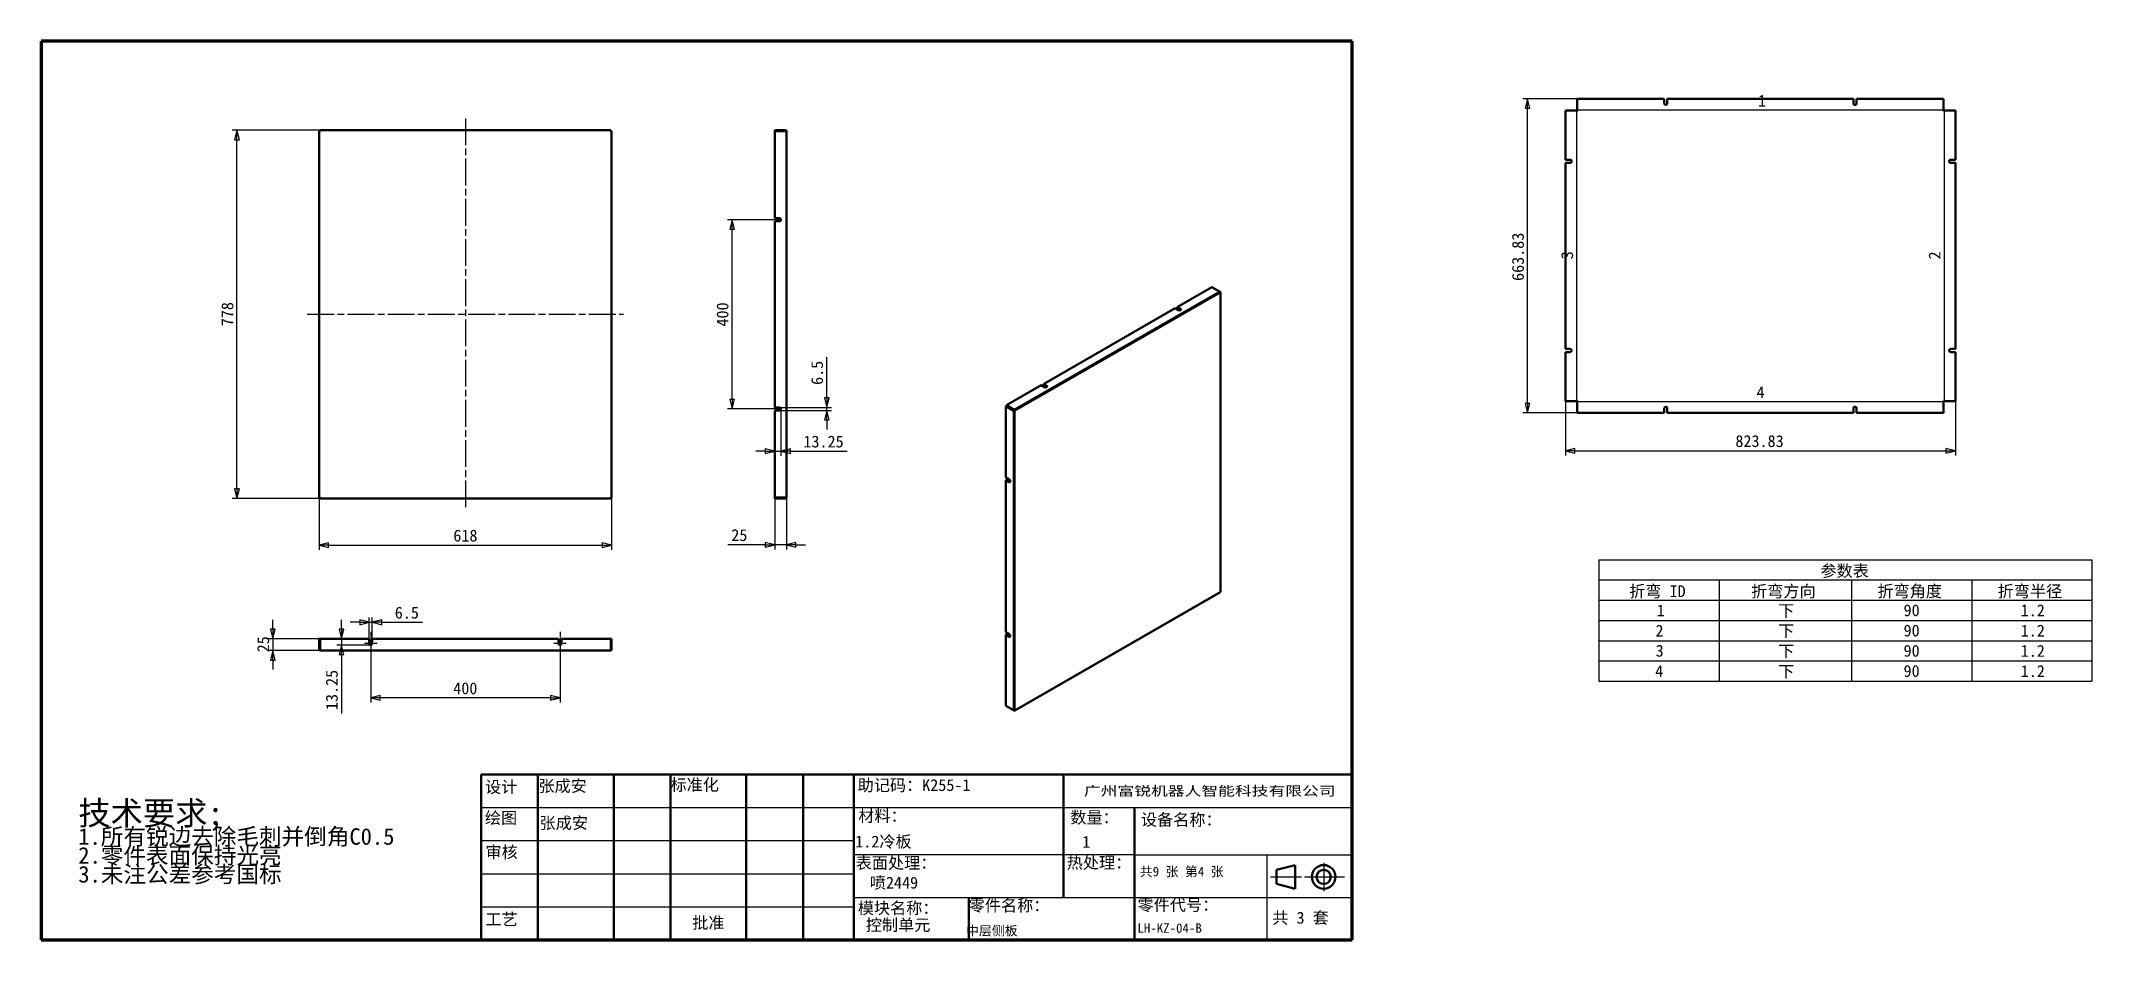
# Model space of a CAD drawing. Header units: millimetres. Extents: x 100 to 4433, y 100 to 2000.
import ezdxf
from ezdxf.enums import TextEntityAlignment as Align

# ---------------------------------------------------------------- set-up
doc = ezdxf.new("R2010")
doc.units = ezdxf.units.MM
doc.header["$LTSCALE"] = 10
doc.linetypes.add('CHAIN', pattern=[0.3543, 0.2362, -0.0295, 0.0591, -0.0295])
for name, color, linetype, lineweight in [('中心标记 (ISO)', 1, 'Continuous', 25), ('中心线 (ISO)', 1, 'Continuous', 25), ('可见 (ISO)', 7, 'Continuous', 50), ('可见窄的 (ISO)', 7, 'Continuous', 35), ('图框 (ISO)', 7, 'Continuous', 70), ('尺寸 (ISO)', 5, 'Continuous', 25), ('标题 (ISO)', 7, 'Continuous', 50), ('符号 (ISO)', 7, 'Continuous', 25)]:
    doc.layers.add(name, color=color, linetype=linetype, lineweight=lineweight)
doc.styles.add('文本样式126', font='', dxfattribs={"width": 1.3})
doc.styles.add('文本样式19', font='tahoma.ttf')
doc.styles.add('文本样式91', font='')
doc.styles.add('注释文本 (ISO)', font='')
doc.styles.get('文本样式126').set_extended_font_data('FangSong')
doc.styles.get('文本样式91').set_extended_font_data('FangSong')
doc.styles.get('注释文本 (ISO)').set_extended_font_data('FangSong')
doc.dimstyles.new('默认 (GB)', dxfattribs={"dimscale": 10, "dimtxt": 2.5, "dimasz": 2, "dimexe": 1, "dimexo": 0, "dimgap": 0.75, "dimtad": 1, "dimtoh": 1, "dimrnd": 1e-08, "dimdsep": 46, "dimtxsty": '注释文本 (ISO)', "dimblk": 'Filled-2', "dimcen": 0.09, "dimdle": 10, "dimclrd": 256, "dimclre": 256, "dimclrt": 256, "dimaunit": 1, "dimadec": 3, "dimazin": 2, "dimtfac": 0.52, "dimtmove": 0, "dimatfit": 3, "dimldrblk": 'Filled-1', "dimfxl": 0, "dimtolj": 1, "dimlwd": -1, "dimlwe": -1, "dimarcsym": 0})

# ---------------------------------------------------------------- blocks, each defined once
blk = doc.blocks.new('图框 A3-A4')
at = {"layer": '图框 (ISO)'}
for p, q in [((287, 200), (10, 200)), ((10, 200), (10, 10)), ((287, 10), (287, 200)), ((10, 10), (287, 10))]:
    blk.add_line(p, q, dxfattribs=at)
blk = doc.blocks.new('标题栏 GB1')
at = {"layer": '标题 (ISO)'}
for p, q in [((194.57, 65.23), (194.57, 72.23)), ((194.57, 72.23), (378.57, 72.23)), ((206.57, 65.23), (206.57, 72.23)), ((222.57, 65.23), (222.57, 72.23)), ((234.57, 65.23), (234.57, 72.23)), ((250.57, 65.23), (250.57, 72.23)), ((262.57, 65.23), (262.57, 72.23)), ((273.31, 65.23), (273.31, 72.23)), ((317.57, 65.23), (317.57, 72.23)), ((378.57, 72.23), (378.57, 65.23)), ((194.57, 37.23), (194.57, 65.23)), ((206.57, 37.23), (206.57, 65.23)), ((222.57, 44.23), (222.57, 65.23)), ((234.57, 37.23), (234.57, 65.23)), ((250.57, 37.23), (250.57, 65.23)), ((262.57, 37.23), (262.57, 65.23)), ((273.31, 65.23), (273.31, 37.23)), ((317.57, 55.23), (317.57, 65.23)), ((378.57, 65.23), (378.57, 37.23)), ((317.57, 55.23), (317.57, 46.23)), ((366.57, 53.06), (362.57, 52.06)), ((362.57, 52.06), (362.57, 49.06)), ((366.57, 48.06), (366.57, 53.06)), ((362.57, 49.06), (366.57, 48.06)), ((222.57, 44.23), (222.57, 37.23)), ((297.57, 46.23), (297.57, 37.23)), ((378.57, 37.23), (194.57, 37.23))]:
    blk.add_line(p, q, dxfattribs=at)
at = {"layer": '标题 (ISO)', "lineweight": 25}
for p, q in [((194.57, 65.23), (273.31, 65.23)), ((273.31, 65.23), (378.57, 65.23)), ((194.57, 58.23), (273.31, 58.23)), ((332.57, 55.23), (273.31, 55.23)), ((332.57, 55.23), (378.57, 55.23)), ((360.57, 55.23), (360.57, 46.23)), ((372.58, 53.56), (372.58, 47.56)), ((194.57, 51.23), (273.31, 51.23)), ((361.32, 50.56), (367.88, 50.56)), ((368.55, 50.56), (370.07, 50.56)), ((370.07, 50.56), (376.97, 50.56)), ((194.57, 44.23), (273.31, 44.23)), ((273.31, 46.23), (378.57, 46.23)), ((360.57, 46.23), (360.57, 37.23))]:
    blk.add_line(p, q, dxfattribs=at)
at = {"layer": '标题 (ISO)', "lineweight": 50}
blk.add_line((332.57, 65.23), (332.57, 37.23), dxfattribs=at)
at = {"layer": '标题 (ISO)'}
for radius in [2.5, 1.5]:
    blk.add_circle((372.57, 50.56), radius, dxfattribs=at)
at = {"layer": '标题 (ISO)', "style": '文本样式126', "width": 1.3}
blk.add_text('广州富锐机器人智能科技有限公司', height=2, dxfattribs=at).set_placement((348.5, 68.73), align=Align.MIDDLE_CENTER)
at = {"layer": '标题 (ISO)', "char_height": 2.5, "style": '注释文本 (ISO)'}
for s, insert, attachment_point in [('\\f仿宋|b0|i0;设计', (195.38, 70.83), 1), ('张成安', (206.66, 71.05), 1), ('\\f仿宋|b0|i0;标准化', (234.57, 71.28), 1), ('助记码：K255-1', (274.11, 71.21), 1), ('\\f仿宋|b0|i0;材料：', (274.24, 64.72), 1), ('\\f仿宋|b0|i0;绘图', (195.35, 64.28), 1), ('张成安', (206.92, 63.22), 1), ('\\f仿宋|b0|i0;数量：', (319.04, 64.37), 1), ('\\f仿宋|b0|i0;审核', (195.48, 57.07), 1), ('\\f仿宋|b0|i0;热处理：', (318.29, 54.82), 1), ('\\f仿宋|b0|i0;零件名称：', (297.57, 45.8), 1), ('\\f仿宋|b0|i0;零件代号：', (333.25, 45.9), 1), ('\\f仿宋|b0|i0;批准', (242.57, 40.73), 5)]:
    blk.add_mtext(s, dxfattribs=dict(at, insert=insert, attachment_point=attachment_point))
at = {"layer": '标题 (ISO)', "char_height": 2.5, "attachment_point": 1, "line_spacing_factor": 0.856364, "style": '注释文本 (ISO)'}
for s, insert in [('设备名称：\\P', (333.96, 63.91)), ('模块名称：\\P 控制单元', (274.14, 45.23))]:
    blk.add_mtext(s, dxfattribs=dict(at, insert=insert))
at = {"layer": '标题 (ISO)', "attachment_point": 1, "style": '注释文本 (ISO)'}
for s, insert, char_height, width in [('\\f仿宋|b0|i0;表面处理：', (273.7, 54.78), 2.5, 18.7135), ('\\f仿宋|b0|i0;\\H2.0000;共9 张 第4 张', (333.72, 52.69), 2, 27.2374), ('  共 3 套', (358.32, 43.18), 2.5, 17.7919), ('\\f仿宋|b0|i0;工艺', (195.45, 42.85), 2.5, 7.4854)]:
    blk.add_mtext(s, dxfattribs=dict(at, insert=insert, char_height=char_height, width=width))
at = {"layer": '标题 (ISO)'}
for tag, p, height, style in [('材料_001', (273.59, 56.78), 2.5, '注释文本 (ISO)'), ('零件代号_001', (297, 38.19), 2, '文本样式91'), ('描述_001', (333.22, 38.74), 2, '文本样式91')]:
    blk.add_attdef(tag, p, '', height=height, dxfattribs=dict(at, style=style))
at = {"layer": '标题 (ISO)', "style": '文本样式91'}
blk.add_attdef('热处理', text='', height=2, dxfattribs=at).set_placement((318.2, 50.63), align=Align.TOP_LEFT)
at = {"layer": '标题 (ISO)', "style": '文本样式19'}
for tag, p in [('工程核准人', (256.57, 40.73)), ('工程批准日期', (267.94, 40.73))]:
    blk.add_attdef(tag, text='', height=1, dxfattribs=at).set_placement(p, align=Align.MIDDLE_CENTER)
blk = doc.blocks.new('Filled-2')
at = {"color": 0}
for p, q in [((0, 0), (-1, 0.25)), ((-1, 0.25), (-1, -0.25)), ((-1, 0), (0, 0)), ((-1, -0.25), (0, 0))]:
    blk.add_line(p, q, dxfattribs=at)
at = {"color": 0, "flags": 128}
blk.add_lwpolyline([(-1, -0.25), (0, 0)], dxfattribs=at)
at = {"color": 0}
blk.add_solid([(-1, -0.25), (0, 0), (-1, 0.25), (-1, -0.25)], dxfattribs=at)
blk = doc.blocks.new('*D8')
at = {"layer": 'Defpoints', "color": 0}
for p in [(687.6, 1035.8), (1305.6, 1035.8), (1305.6, 934.5)]:
    blk.add_point(p, dxfattribs=at)
at = {"layer": '尺寸 (ISO)'}
for p, q in [((687.6, 1035.8), (687.6, 924.5)), ((1305.6, 1035.8), (1305.6, 924.5)), ((707.6, 934.5), (1285.6, 934.5))]:
    blk.add_line(p, q, dxfattribs=at)
at = {"layer": '尺寸 (ISO)', "xscale": 20, "yscale": 20, "zscale": 20, "rotation": 180}
blk.add_blockref('Filled-2', (687.6, 934.5), dxfattribs=at)
at = {"layer": '尺寸 (ISO)', "xscale": 20, "yscale": 20, "zscale": 20}
blk.add_blockref('Filled-2', (1305.6, 934.5), dxfattribs=at)
at = {"layer": '尺寸 (ISO)', "insert": (971.1, 967.2), "char_height": 25, "attachment_point": 1, "style": '注释文本 (ISO)'}
blk.add_mtext('\\A1;618', dxfattribs=at)
blk = doc.blocks.new('Filled-1')
at = {"color": 0}
for p, q in [((0, 0), (-1, 0.125)), ((-1, 0.125), (-1, -0.125)), ((-1, 0), (0, 0)), ((-1, -0.125), (0, 0))]:
    blk.add_line(p, q, dxfattribs=at)
at = {"color": 0, "flags": 128}
blk.add_lwpolyline([(-1, -0.125), (0, 0)], dxfattribs=at)
at = {"color": 0}
blk.add_solid([(-1, -0.125), (0, 0), (-1, 0.125), (-1, -0.125)], dxfattribs=at)
blk = doc.blocks.new('*D9')
at = {"layer": 'Defpoints', "color": 0}
for p in [(514, 1811.4), (690, 1811.4), (690, 1033.4)]:
    blk.add_point(p, dxfattribs=at)
at = {"layer": '尺寸 (ISO)'}
for p, q in [((690, 1811.4), (504, 1811.4)), ((514, 1053.4), (514, 1791.4)), ((690, 1033.4), (504, 1033.4))]:
    blk.add_line(p, q, dxfattribs=at)
at = {"layer": '尺寸 (ISO)', "xscale": 20, "yscale": 20, "zscale": 20}
for p, rotation in [((514, 1811.4), 90), ((514, 1033.4), 270)]:
    blk.add_blockref('Filled-2', p, dxfattribs=dict(at, rotation=rotation))
at = {"layer": '尺寸 (ISO)', "insert": (481.2, 1397.2), "char_height": 25, "attachment_point": 1, "rotation": 90, "style": '注释文本 (ISO)'}
blk.add_mtext('\\A1;778', dxfattribs=at)
blk = doc.blocks.new('*D10')
at = {"layer": 'Defpoints', "color": 0}
for p in [(589.7, 711.6), (689.7, 736.6), (690, 711.6)]:
    blk.add_point(p, dxfattribs=at)
at = {"layer": '尺寸 (ISO)'}
for p, q in [((589.7, 756.6), (589.7, 776.6)), ((689.7, 736.6), (579.7, 736.6)), ((690, 711.6), (579.7, 711.6)), ((589.7, 736.6), (589.7, 711.6)), ((589.7, 691.6), (589.7, 671.6))]:
    blk.add_line(p, q, dxfattribs=at)
at = {"layer": '尺寸 (ISO)', "xscale": 20, "yscale": 20, "zscale": 20}
for p, rotation in [((589.7, 736.6), 270), ((589.7, 711.6), 90)]:
    blk.add_blockref('Filled-2', p, dxfattribs=dict(at, rotation=rotation))
at = {"layer": '尺寸 (ISO)', "insert": (556.9, 707.9), "char_height": 25, "attachment_point": 1, "rotation": 90, "style": '注释文本 (ISO)'}
blk.add_mtext('\\A1;25', dxfattribs=at)
blk = doc.blocks.new('*D11')
at = {"layer": 'Defpoints', "color": 0}
for p in [(734.8, 723.4), (769.9, 736.6), (796.6, 723.4)]:
    blk.add_point(p, dxfattribs=at)
at = {"layer": '尺寸 (ISO)'}
for p, q in [((734.8, 756.6), (734.8, 776.6)), ((796.6, 723.4), (724.8, 723.4)), ((734.8, 736.6), (734.8, 723.4)), ((734.8, 703.4), (734.8, 578.4))]:
    blk.add_line(p, q, dxfattribs=at)
at = {"layer": '尺寸 (ISO)', "xscale": 20, "yscale": 20, "zscale": 20}
for p, rotation in [((734.8, 736.6), 270), ((734.8, 723.4), 90)]:
    blk.add_blockref('Filled-2', p, dxfattribs=dict(at, rotation=rotation))
at = {"layer": '尺寸 (ISO)', "insert": (701.8, 585.9), "char_height": 25, "attachment_point": 1, "rotation": 90, "style": '注释文本 (ISO)'}
blk.add_mtext('\\A1;13.25', dxfattribs=at)
blk = doc.blocks.new('*D12')
at = {"layer": 'Defpoints', "color": 0}
for p in [(796.6, 713.4), (1196.6, 713.4), (796.6, 611.6)]:
    blk.add_point(p, dxfattribs=at)
at = {"layer": '尺寸 (ISO)'}
for p, q in [((796.6, 713.4), (796.6, 601.6)), ((1196.6, 713.4), (1196.6, 601.6)), ((1176.6, 611.6), (816.6, 611.6))]:
    blk.add_line(p, q, dxfattribs=at)
at = {"layer": '尺寸 (ISO)', "xscale": 20, "yscale": 20, "zscale": 20, "rotation": 180}
blk.add_blockref('Filled-2', (796.6, 611.6), dxfattribs=at)
at = {"layer": '尺寸 (ISO)', "xscale": 20, "yscale": 20, "zscale": 20}
blk.add_blockref('Filled-2', (1196.6, 611.6), dxfattribs=at)
at = {"layer": '尺寸 (ISO)', "insert": (970.9, 644.4), "char_height": 25, "attachment_point": 1, "style": '注释文本 (ISO)'}
blk.add_mtext('\\A1;400', dxfattribs=at)
blk = doc.blocks.new('*D13')
at = {"layer": 'Defpoints', "color": 0}
for p in [(799.9, 771.4), (793.4, 736.6), (799.9, 736.6)]:
    blk.add_point(p, dxfattribs=at)
at = {"layer": '尺寸 (ISO)'}
for p, q in [((793.4, 736.6), (793.4, 781.4)), ((799.9, 736.6), (799.9, 781.4)), ((773.4, 771.4), (753.4, 771.4)), ((793.4, 771.4), (799.9, 771.4)), ((819.9, 771.4), (905.7, 771.4))]:
    blk.add_line(p, q, dxfattribs=at)
at = {"layer": '尺寸 (ISO)', "xscale": 20, "yscale": 20, "zscale": 20}
blk.add_blockref('Filled-2', (793.4, 771.4), dxfattribs=at)
at = {"layer": '尺寸 (ISO)', "xscale": 20, "yscale": 20, "zscale": 20, "rotation": 180}
blk.add_blockref('Filled-2', (799.9, 771.4), dxfattribs=at)
at = {"layer": '尺寸 (ISO)', "insert": (847.4, 804.3), "char_height": 25, "attachment_point": 1, "style": '注释文本 (ISO)'}
blk.add_mtext('\\A1;6.5', dxfattribs=at)
blk = doc.blocks.new('*D14')
at = {"layer": 'Defpoints', "color": 0}
for p in [(1560.1, 1622.4), (1660.1, 1622.4), (1660.1, 1222.4)]:
    blk.add_point(p, dxfattribs=at)
at = {"layer": '尺寸 (ISO)'}
for p, q in [((1660.1, 1622.4), (1550.1, 1622.4)), ((1560.1, 1242.4), (1560.1, 1602.4)), ((1660.1, 1222.4), (1550.1, 1222.4))]:
    blk.add_line(p, q, dxfattribs=at)
at = {"layer": '尺寸 (ISO)', "xscale": 20, "yscale": 20, "zscale": 20}
for p, rotation in [((1560.1, 1622.4), 90), ((1560.1, 1222.4), 270)]:
    blk.add_blockref('Filled-2', p, dxfattribs=dict(at, rotation=rotation))
at = {"layer": '尺寸 (ISO)', "insert": (1527.3, 1396.5), "char_height": 25, "attachment_point": 1, "rotation": 90, "style": '注释文本 (ISO)'}
blk.add_mtext('\\A1;400', dxfattribs=at)
blk = doc.blocks.new('*D15')
at = {"layer": 'Defpoints', "color": 0}
for p in [(1660.1, 1225.6), (1660.1, 1219.1), (1760.1, 1219.1)]:
    blk.add_point(p, dxfattribs=at)
at = {"layer": '尺寸 (ISO)'}
for p, q in [((1760.1, 1245.6), (1760.1, 1331.5)), ((1660.1, 1225.6), (1770.1, 1225.6)), ((1660.1, 1219.1), (1770.1, 1219.1)), ((1760.1, 1219.1), (1760.1, 1225.6)), ((1760.1, 1199.1), (1760.1, 1179.1))]:
    blk.add_line(p, q, dxfattribs=at)
at = {"layer": '尺寸 (ISO)', "xscale": 20, "yscale": 20, "zscale": 20}
for p, rotation in [((1760.1, 1225.6), 270), ((1760.1, 1219.1), 90)]:
    blk.add_blockref('Filled-2', p, dxfattribs=dict(at, rotation=rotation))
at = {"layer": '尺寸 (ISO)', "insert": (1727.2, 1273.1), "char_height": 25, "attachment_point": 1, "rotation": 90, "style": '注释文本 (ISO)'}
blk.add_mtext('\\A1;6.5', dxfattribs=at)
blk = doc.blocks.new('*D16')
at = {"layer": 'Defpoints', "color": 0}
for p in [(1663.3, 1222.4), (1650.1, 1133.1), (1663.3, 1133.1)]:
    blk.add_point(p, dxfattribs=at)
at = {"layer": '尺寸 (ISO)'}
for p, q in [((1663.3, 1222.4), (1663.3, 1123.1)), ((1630.1, 1133.1), (1610.1, 1133.1)), ((1650.1, 1133.1), (1663.3, 1133.1)), ((1683.3, 1133.1), (1803.3, 1133.1))]:
    blk.add_line(p, q, dxfattribs=at)
at = {"layer": '尺寸 (ISO)', "xscale": 20, "yscale": 20, "zscale": 20}
blk.add_blockref('Filled-2', (1650.1, 1133.1), dxfattribs=at)
at = {"layer": '尺寸 (ISO)', "xscale": 20, "yscale": 20, "zscale": 20, "rotation": 180}
blk.add_blockref('Filled-2', (1663.3, 1133.1), dxfattribs=at)
at = {"layer": '尺寸 (ISO)', "insert": (1710.8, 1166), "char_height": 25, "attachment_point": 1, "style": '注释文本 (ISO)'}
blk.add_mtext('\\A1;13.25', dxfattribs=at)
blk = doc.blocks.new('*D17')
at = {"layer": 'Defpoints', "color": 0}
for p in [(1650.1, 1035.4), (1675.1, 1035.8), (1675.1, 935.4)]:
    blk.add_point(p, dxfattribs=at)
at = {"layer": '尺寸 (ISO)'}
for p, q in [((1650.1, 1035.4), (1650.1, 925.4)), ((1675.1, 1035.8), (1675.1, 925.4)), ((1630.1, 935.4), (1550.9, 935.4)), ((1675.1, 935.4), (1650.1, 935.4)), ((1695.1, 935.4), (1715.1, 935.4))]:
    blk.add_line(p, q, dxfattribs=at)
at = {"layer": '尺寸 (ISO)', "xscale": 20, "yscale": 20, "zscale": 20}
blk.add_blockref('Filled-2', (1650.1, 935.4), dxfattribs=at)
at = {"layer": '尺寸 (ISO)', "xscale": 20, "yscale": 20, "zscale": 20, "rotation": 180}
blk.add_blockref('Filled-2', (1675.1, 935.4), dxfattribs=at)
at = {"layer": '尺寸 (ISO)', "insert": (1558.4, 968.2), "char_height": 25, "attachment_point": 1, "style": '注释文本 (ISO)'}
blk.add_mtext('\\A1;25', dxfattribs=at)
blk = doc.blocks.new('加工')
at = {"layer": '符号 (ISO)', "insert": (-36.68, 11.05), "char_height": 2.5, "width": 80.4946, "attachment_point": 1, "line_spacing_factor": 0.683636, "style": '注释文本 (ISO)'}
blk.add_mtext('{\\H2x;技术要求;\\P\\H0.7x;1.所有锐边去除毛刺并倒角C0.5\\H2.125x; \\H0.47059x;\\P2.零件表面保持光亮\\H1.8404x; \\H0.54337x;\\P3.未注公差参考国标\\H1.8095x; }', dxfattribs=at)
blk = doc.blocks.new('*D18')
at = {"layer": 'Defpoints', "color": 0}
for p in [(3320.8, 1238.9), (4144.7, 1238.9), (4144.7, 1134)]:
    blk.add_point(p, dxfattribs=at)
at = {"layer": '尺寸 (ISO)'}
for p, q in [((3320.8, 1238.9), (3320.8, 1124)), ((4144.7, 1238.9), (4144.7, 1124)), ((3340.8, 1134), (4124.7, 1134))]:
    blk.add_line(p, q, dxfattribs=at)
at = {"layer": '尺寸 (ISO)', "xscale": 20, "yscale": 20, "zscale": 20, "rotation": 180}
blk.add_blockref('Filled-2', (3320.8, 1134), dxfattribs=at)
at = {"layer": '尺寸 (ISO)', "xscale": 20, "yscale": 20, "zscale": 20}
blk.add_blockref('Filled-2', (4144.7, 1134), dxfattribs=at)
at = {"layer": '尺寸 (ISO)', "insert": (3679.9, 1166.9), "char_height": 25, "attachment_point": 1, "style": '注释文本 (ISO)'}
blk.add_mtext('\\A1;823.83', dxfattribs=at)
blk = doc.blocks.new('*D19')
at = {"layer": 'Defpoints', "color": 0}
for p in [(3240.8, 1877.8), (3345.8, 1877.8), (3345.8, 1214)]:
    blk.add_point(p, dxfattribs=at)
at = {"layer": '尺寸 (ISO)'}
for p, q in [((3345.8, 1877.8), (3230.8, 1877.8)), ((3240.8, 1234), (3240.8, 1857.8)), ((3345.8, 1214), (3230.8, 1214))]:
    blk.add_line(p, q, dxfattribs=at)
at = {"layer": '尺寸 (ISO)', "xscale": 20, "yscale": 20, "zscale": 20}
for p, rotation in [((3240.8, 1877.8), 90), ((3240.8, 1214), 270)]:
    blk.add_blockref('Filled-2', p, dxfattribs=dict(at, rotation=rotation))
at = {"layer": '尺寸 (ISO)', "insert": (3207.9, 1492.9), "char_height": 25, "attachment_point": 1, "rotation": 90, "style": '注释文本 (ISO)'}
blk.add_mtext('\\A1;663.83', dxfattribs=at)
blk = doc.blocks.new('表格4')
at = {"layer": '符号 (ISO)'}
for p, q in [((339.15, 90.37), (443.33, 90.37)), ((339.15, 90.37), (339.15, 86.09)), ((443.33, 90.37), (443.33, 86.09)), ((339.15, 86.09), (443.33, 86.09)), ((339.15, 86.09), (339.15, 81.81)), ((364.55, 86.09), (364.55, 81.81)), ((392.53, 86.09), (392.53, 81.81)), ((417.93, 86.09), (417.93, 81.81)), ((443.33, 86.09), (443.33, 81.81)), ((339.15, 81.81), (443.33, 81.81)), ((339.15, 81.81), (339.15, 64.7)), ((364.55, 81.81), (364.55, 64.7)), ((392.53, 81.81), (392.53, 64.7)), ((417.93, 81.81), (417.93, 64.7)), ((443.33, 81.81), (443.33, 64.7)), ((339.15, 77.53), (443.33, 77.53)), ((339.15, 73.25), (443.33, 73.25)), ((339.15, 68.98), (443.33, 68.98)), ((339.15, 64.7), (443.33, 64.7))]:
    blk.add_line(p, q, dxfattribs=at)
at = {"layer": '符号 (ISO)', "char_height": 2.5, "attachment_point": 7, "style": '注释文本 (ISO)'}
for s, insert in [('参数表', (385.96, 86.49)), ('折弯 ID', (345.56, 82.19)), ('折弯方向', (371.31, 82.19)), ('折弯角度', (398, 82.19)), ('折弯半径', (423.4, 82.19)), ('1', (351.36, 78.4)), ('下', (377.02, 78.08)), ('90', (403.52, 78.39)), ('1.2', (428.27, 78.38)), ('2', (351.11, 74.13)), ('下', (377.02, 73.8)), ('90', (403.52, 74.11)), ('1.2', (428.27, 74.1)), ('3', (351.14, 69.84)), ('下', (377.02, 69.52)), ('90', (403.52, 69.84)), ('1.2', (428.27, 69.82)), ('4', (351.04, 65.57)), ('下', (377.02, 65.24)), ('90', (403.52, 65.56)), ('1.2', (428.27, 65.54))]:
    blk.add_mtext(s, dxfattribs=dict(at, insert=insert))
blk = doc.blocks.new('2dTransSymbol21')
at = {"layer": '符号 (ISO)', "insert": (372.79, 186.13), "char_height": 2.5, "attachment_point": 7, "style": '注释文本 (ISO)'}
blk.add_mtext('1', dxfattribs=at)
blk = doc.blocks.new('2dTransSymbol22')
at = {"layer": '符号 (ISO)', "insert": (411.32, 153.84), "char_height": 2.5, "attachment_point": 7, "rotation": 90, "style": '注释文本 (ISO)'}
blk.add_mtext('2', dxfattribs=at)
blk = doc.blocks.new('2dTransSymbol23')
at = {"layer": '符号 (ISO)', "insert": (333.73, 153.88), "char_height": 2.5, "attachment_point": 7, "rotation": 90, "style": '注释文本 (ISO)'}
blk.add_mtext('3', dxfattribs=at)
blk = doc.blocks.new('2dTransSymbol24')
at = {"layer": '符号 (ISO)', "insert": (372.47, 124.54), "char_height": 2.5, "attachment_point": 7, "style": '注释文本 (ISO)'}
blk.add_mtext('4', dxfattribs=at)

msp = doc.modelspace()

# ---------------------------------------------------------------- linework, layer by layer
at = {"layer": '中心标记 (ISO)', "linetype": 'CHAIN', "ltscale": 4.250268}
for p, q in [((796.613, 751.6), (796.613, 713.35)), ((1196.613, 751.6), (1196.613, 713.35))]:
    msp.add_line(p, q, dxfattribs=at)
at = {"layer": '中心标记 (ISO)', "linetype": 'CHAIN', "ltscale": 2.9446}
for p, q in [((809.863, 726.6), (783.363, 726.6)), ((1209.863, 726.6), (1183.363, 726.6))]:
    msp.add_line(p, q, dxfattribs=at)
at = {"layer": '中心线 (ISO)', "linetype": 'CHAIN', "ltscale": 23.990969}
for p, q in [((996.613, 1836.376), (996.613, 1008.376)), ((662.613, 1422.376), (1330.613, 1422.376))]:
    msp.add_line(p, q, dxfattribs=at)
at = {"layer": '中心线 (ISO)'}
for p, q in [((3344.804, 1239.273), (3344.804, 1852.473)), ((4119.361, 1853.83), (3346.161, 1853.83)), ((4120.719, 1852.473), (4120.719, 1239.273)), ((3346.161, 1237.915), (4119.361, 1237.915))]:
    msp.add_line(p, q, dxfattribs=at)
at = {"layer": '可见 (ISO)'}
for p, q in [((3345.81, 1877.787), (3529.511, 1877.787)), ((3345.81, 1855.187), (3345.81, 1877.787)), ((3529.511, 1867.787), (3529.511, 1877.787)), ((3536.011, 1877.787), (3929.511, 1877.787)), ((3536.011, 1877.787), (3536.011, 1867.787)), ((3929.511, 1867.787), (3929.511, 1877.787)), ((3936.011, 1877.787), (4119.713, 1877.787)), ((3936.011, 1877.787), (3936.011, 1867.787)), ((4119.713, 1877.787), (4119.713, 1855.187)), ((3320.847, 1749.123), (3320.847, 1852.824)), ((3320.847, 1852.824), (3343.447, 1852.824)), ((3343.447, 1852.824), (3343.447, 1852.473)), ((3343.447, 1852.473), (3346.161, 1852.473)), ((3346.161, 1855.187), (3345.81, 1855.187)), ((3346.161, 1852.473), (3346.161, 1855.187)), ((4119.713, 1855.187), (4119.361, 1855.187)), ((4119.361, 1855.187), (4119.361, 1852.473)), ((4119.361, 1852.473), (4122.076, 1852.473)), ((4122.076, 1852.473), (4122.076, 1852.824)), ((4122.076, 1852.824), (4144.676, 1852.824)), ((4144.676, 1852.824), (4144.676, 1749.123)), ((688.813, 1809.327), (687.613, 1809.327)), ((687.613, 1809.327), (687.613, 1808.976)), ((690.013, 1808.976), (687.613, 1808.976)), ((687.613, 1035.776), (687.613, 1808.976)), ((688.813, 1808.976), (688.813, 1809.327)), ((690.013, 1811.376), (689.661, 1811.376)), ((689.661, 1810.176), (689.661, 1811.376)), ((690.013, 1810.176), (689.661, 1810.176)), ((690.013, 1811.376), (690.013, 1808.976)), ((690.013, 1811.376), (1303.213, 1811.376)), ((1303.213, 1808.976), (1303.213, 1811.376)), ((1303.564, 1811.376), (1303.213, 1811.376)), ((1303.213, 1810.176), (1303.564, 1810.176)), ((1305.613, 1808.976), (1303.213, 1808.976)), ((1303.564, 1810.176), (1303.564, 1811.376)), ((1304.413, 1808.976), (1304.413, 1809.327)), ((1304.413, 1809.327), (1305.613, 1809.327)), ((1305.613, 1808.976), (1305.613, 1809.327)), ((1305.613, 1808.976), (1305.613, 1035.776)), ((1672.697, 1811.376), (1650.097, 1811.376)), ((1650.097, 1810.176), (1650.097, 1811.376)), ((1672.697, 1810.176), (1650.097, 1810.176)), ((1650.097, 1809.327), (1672.697, 1809.327)), ((1650.097, 1625.626), (1650.097, 1809.327)), ((1672.697, 1810.176), (1672.697, 1811.376)), ((1672.697, 1809.327), (1672.697, 1808.976)), ((1675.097, 1808.976), (1672.697, 1808.976)), ((1675.097, 1808.976), (1675.097, 1035.776)), ((3320.847, 1749.123), (3330.847, 1749.123)), ((3330.847, 1742.623), (3320.847, 1742.623)), ((3320.847, 1349.123), (3320.847, 1742.623)), ((4134.676, 1749.123), (4144.676, 1749.123)), ((4144.676, 1742.623), (4134.676, 1742.623)), ((4144.676, 1742.623), (4144.676, 1349.123)), ((1650.097, 1625.626), (1660.097, 1625.626)), ((1660.097, 1619.126), (1650.097, 1619.126)), ((1650.097, 1225.626), (1650.097, 1619.126)), ((2500.619, 1437.794), (2573.947, 1480.021)), ((2573.947, 1480.021), (2589.928, 1470.819)), ((2217.777, 1274.916), (2496.023, 1435.148)), ((2503.094, 1431.076), (2496.023, 1435.148)), ((2500.619, 1436.813), (2500.619, 1437.794)), ((2500.619, 1437.794), (2507.69, 1433.722)), ((2507.69, 1432.741), (2500.619, 1436.813)), ((2589.928, 1470.819), (2589.679, 1470.675)), ((2589.928, 1470.511), (2589.928, 1470.819)), ((2591.376, 1469.978), (2589.928, 1470.812)), ((2590.751, 1469.618), (2591.376, 1469.978)), ((2590.882, 1469.406), (2591.376, 1469.691)), ((2591.376, 1469.691), (2591.376, 1469.978)), ((2592.079, 836.586), (2592.079, 1468.713)), ((3320.847, 1349.123), (3330.847, 1349.123)), ((4134.676, 1349.123), (4144.676, 1349.123)), ((3330.847, 1342.623), (3320.847, 1342.623)), ((3320.847, 1238.921), (3320.847, 1342.623)), ((4144.676, 1342.623), (4134.676, 1342.623)), ((4144.676, 1342.623), (4144.676, 1238.921)), ((2139.852, 1230.042), (2213.18, 1272.269)), ((2220.251, 1268.197), (2213.18, 1272.269)), ((2217.777, 1274.916), (2224.848, 1270.844)), ((2217.777, 1273.935), (2217.777, 1274.916)), ((2224.848, 1269.863), (2217.777, 1273.935)), ((1650.097, 1225.626), (1660.097, 1225.626)), ((1660.097, 1219.126), (1650.097, 1219.126)), ((1650.097, 1035.424), (1650.097, 1219.126)), ((2139.252, 1228.022), (2138.404, 1227.534)), ((2138.404, 1227.534), (2154.384, 1218.331)), ((2138.404, 1077.349), (2138.404, 1227.534)), ((2155.233, 1218.82), (2139.252, 1228.022)), ((2155.833, 1220.84), (2139.852, 1230.042)), ((2139.852, 1229.061), (2139.852, 1230.042)), ((2155.833, 1219.859), (2139.852, 1229.061)), ((2155.233, 1218.82), (2154.384, 1218.331)), ((2155.233, 1218.532), (2154.384, 1218.044)), ((2154.384, 1218.331), (2154.384, 1218.044)), ((2155.233, 1218.532), (2155.233, 1218.82)), ((2156.081, 1220.983), (2155.833, 1220.84)), ((2155.833, 1219.859), (2155.833, 1220.84)), ((2156.081, 1220.002), (2155.833, 1219.859)), ((2156.081, 1220.002), (2156.081, 1220.983)), ((2156.93, 1218.532), (2157.779, 1218.044)), ((3343.447, 1238.921), (3320.847, 1238.921)), ((3346.161, 1239.273), (3343.447, 1239.273)), ((3343.447, 1239.273), (3343.447, 1238.921)), ((3345.81, 1213.958), (3345.81, 1236.558)), ((3345.81, 1236.558), (3346.161, 1236.558)), ((3529.511, 1213.958), (3345.81, 1213.958)), ((3346.161, 1236.558), (3346.161, 1239.273)), ((3529.511, 1213.958), (3529.511, 1223.958)), ((3536.011, 1223.958), (3536.011, 1213.958)), ((3929.511, 1213.958), (3536.011, 1213.958)), ((3929.511, 1213.958), (3929.511, 1223.958)), ((3936.011, 1223.958), (3936.011, 1213.958)), ((4119.713, 1213.958), (3936.011, 1213.958)), ((4122.076, 1239.273), (4119.361, 1239.273)), ((4119.361, 1239.273), (4119.361, 1236.558)), ((4119.361, 1236.558), (4119.713, 1236.558)), ((4119.713, 1236.558), (4119.713, 1213.958)), ((4122.076, 1238.921), (4122.076, 1239.273)), ((4144.676, 1238.921), (4122.076, 1238.921)), ((2138.404, 1077.349), (2145.475, 1073.277)), ((2138.404, 1072.035), (2139.252, 1072.524)), ((2138.404, 750.33), (2138.404, 1072.035)), ((2145.475, 1067.963), (2138.404, 1072.035)), ((2139.252, 1072.524), (2146.323, 1068.452)), ((687.613, 1035.776), (690.013, 1035.776)), ((687.613, 1035.776), (687.613, 1035.424)), ((688.813, 1035.424), (687.613, 1035.424)), ((688.813, 1035.776), (688.813, 1035.424)), ((690.013, 1034.576), (689.661, 1034.576)), ((689.661, 1034.576), (689.661, 1033.376)), ((689.661, 1033.376), (690.013, 1033.376)), ((690.013, 1035.776), (690.013, 1033.376)), ((1303.213, 1033.376), (690.013, 1033.376)), ((1303.213, 1033.376), (1303.213, 1035.776)), ((1303.213, 1035.776), (1305.613, 1035.776)), ((1303.213, 1034.576), (1303.564, 1034.576)), ((1303.213, 1033.376), (1303.564, 1033.376)), ((1303.564, 1034.576), (1303.564, 1033.376)), ((1304.413, 1035.776), (1304.413, 1035.424)), ((1304.413, 1035.424), (1305.613, 1035.424)), ((1305.613, 1035.424), (1305.613, 1035.776)), ((1672.697, 1035.424), (1650.097, 1035.424)), ((1672.697, 1034.576), (1650.097, 1034.576)), ((1650.097, 1034.576), (1650.097, 1033.376)), ((1650.097, 1033.376), (1672.697, 1033.376)), ((1672.697, 1035.776), (1675.097, 1035.776)), ((1672.697, 1035.776), (1672.697, 1035.424)), ((1672.697, 1034.576), (1672.697, 1033.376)), ((2157.279, 584.814), (2590.877, 834.506)), ((2138.404, 750.33), (2145.475, 746.258)), ((2138.404, 745.016), (2139.252, 745.505)), ((2138.404, 594.831), (2138.404, 745.016)), ((2145.475, 740.944), (2138.404, 745.016)), ((2139.252, 745.505), (2146.323, 741.433)), ((688.813, 736.6), (687.613, 736.6)), ((687.613, 736.6), (687.613, 714)), ((688.813, 714), (687.613, 714)), ((688.813, 714), (688.813, 736.6)), ((689.661, 736.6), (793.363, 736.6)), ((689.661, 714), (689.661, 736.6)), ((690.013, 714), (689.661, 714)), ((690.013, 714), (690.013, 711.6)), ((1303.213, 711.6), (690.013, 711.6)), ((793.363, 726.6), (793.363, 736.6)), ((799.863, 736.6), (799.863, 726.6)), ((799.863, 736.6), (1193.363, 736.6)), ((1193.363, 726.6), (1193.363, 736.6)), ((1199.863, 736.6), (1199.863, 726.6)), ((1199.863, 736.6), (1303.564, 736.6)), ((1303.213, 711.6), (1303.213, 714)), ((1303.564, 714), (1303.213, 714)), ((1303.564, 736.6), (1303.564, 714)), ((1304.413, 714), (1304.413, 736.6)), ((1304.413, 736.6), (1305.613, 736.6)), ((1304.413, 714), (1305.613, 714)), ((1305.613, 714), (1305.613, 736.6)), ((2154.384, 585.629), (2138.404, 594.831)), ((2139.852, 593.997), (2139.852, 593.991)), ((2139.852, 593.991), (2155.833, 584.788)), ((2154.384, 585.916), (2154.384, 585.629)), ((2154.652, 585.783), (2154.384, 585.629)), ((2155.833, 585.519), (2155.833, 584.788)), ((2155.833, 584.788), (2156.081, 584.931)), ((2156.081, 585.511), (2156.081, 584.931))]:
    msp.add_line(p, q, dxfattribs=at)
for centre, radius, start, end in [((3532.761, 1867.787), 3.25, 180, 0), ((3932.761, 1867.787), 3.25, 180, 0), ((1672.697, 1808.976), 2.4, 0, 90), ((1672.697, 1808.976), 1.2, 0, 90), ((3330.847, 1745.873), 3.25, 270, 90), ((4134.676, 1745.873), 3.25, 90, 270), ((1660.097, 1622.376), 3.25, 270, 90), ((3330.847, 1345.873), 3.25, 270, 90), ((4134.676, 1345.873), 3.25, 90, 270), ((1660.097, 1222.376), 3.25, 270, 90), ((3532.761, 1223.958), 3.25, 0, 180), ((3932.761, 1223.958), 3.25, 0, 180), ((1672.697, 1035.776), 2.4, 270, 0), ((1672.697, 1035.776), 1.2, 270, 0), ((690.013, 714), 2.4, 180, 270), ((690.013, 714), 1.2, 180, 270), ((796.613, 726.6), 3.25, 180, 0), ((1196.613, 726.6), 3.25, 180, 0), ((1303.213, 714), 2.4, 270, 0), ((1303.213, 714), 1.2, 270, 0)]:
    msp.add_arc(centre, radius, start, end, dxfattribs=at)
for centre, major_axis, ratio, start_param, end_param in [((2505.392, 1432.399), (3.25, 0), 0.5758617, 3.92699082, 7.06858347), ((2505.392, 1431.418), (3.25, 0), 0.5758617, 0.2651948, 0.78539816), ((2589.679, 1468.713), (1.198, -2.08), 0.57809312, 0.78733187, 2.3581282), ((2589.679, 1468.713), (2.4, 0), 0.5758617, 5.49778714, 7.06858347), ((2222.549, 1269.521), (3.25, 0), 0.5758617, 3.92699082, 7.06858347), ((2222.549, 1268.54), (3.25, 0), 0.5758617, 0.2651948, 0.78539816), ((2156.081, 1219.021), (2.4, 0), 0.5758617, 3.92699082, 5.49778714), ((2156.081, 1219.021), (-1.2, 0), 0.5758617, 0.78539816, 2.35619449), ((2156.081, 1219.021), (-1.198, 2.08), 0.57809312, 3.92892453, 5.49972085), ((2156.081, 1219.021), (-0.599, 1.04), 0.57809312, 3.92892453, 5.49972085), ((2145.475, 1070.62), (1.622, -2.816), 0.57809312, 5.49972085, 8.64131351), ((2146.323, 1071.109), (1.622, -2.816), 0.57809312, 5.49972085, 6.01956014), ((2589.679, 836.586), (1.198, -2.08), 0.57809312, 0, 0.78733187), ((2589.679, 836.586), (2.4, 0), 0.5758617, 5.49778714, 6.28318531), ((2145.475, 743.601), (1.622, -2.816), 0.57809312, 5.49972085, 8.64131351), ((2146.323, 744.09), (1.622, -2.816), 0.57809312, 5.49972085, 6.01956014), ((2156.081, 586.893), (-2.4, 0), 0.5758617, 0.78539816, 2.35619449), ((2156.081, 586.893), (1.198, -2.08), 0.57809312, 5.49972085, 7.07051718)]:
    msp.add_ellipse(centre, major_axis=major_axis, ratio=ratio, start_param=start_param, end_param=end_param, dxfattribs=at)
at = {"layer": '可见窄的 (ISO)'}
for p, q in [((2156.081, 1220.983), (2589.679, 1470.675)), ((2591.376, 1467.736), (2157.779, 1218.044)), ((2507.69, 1433.722), (2507.69, 1432.741)), ((2591.376, 835.609), (2591.376, 1467.736)), ((2224.848, 1270.844), (2224.848, 1269.863)), ((2154.384, 585.916), (2154.384, 1218.044)), ((2157.779, 1218.044), (2157.779, 585.916)), ((2146.323, 1068.452), (2145.475, 1067.963)), ((2157.779, 585.916), (2591.376, 835.609)), ((2146.323, 741.433), (2145.475, 740.944))]:
    msp.add_line(p, q, dxfattribs=at)

# ---------------------------------------------------------------- block references
at = {"xscale": 10, "yscale": 10, "zscale": 10}
for name, p in [('图框 A3-A4', (0, 0)), ('表格4', (0, 0)), ('加工', (545.563, 282.704))]:
    msp.add_blockref(name, p, dxfattribs=at)
msp.add_blockref('标题栏 GB1', (-915.711, -272.252), dxfattribs=at).add_auto_attribs({'零件代号_001': '中层侧板', '描述_001': 'LH-KZ-04-B', '材料_001': '1.2冷板'})
at = {"layer": '符号 (ISO)', "xscale": 10, "yscale": 10, "zscale": 10}
for name in ['2dTransSymbol21', '2dTransSymbol23', '2dTransSymbol22', '2dTransSymbol24']:
    msp.add_blockref(name, (0, 0), dxfattribs=at)

# ---------------------------------------------------------------- texts
at = {"layer": '符号 (ISO)', "insert": (2300, 320), "char_height": 25, "attachment_point": 1, "style": '注释文本 (ISO)'}
msp.add_mtext('{1}', dxfattribs=at)
at = {"layer": '符号 (ISO)', "insert": (1851.069, 233.621), "char_height": 25, "width": 130, "attachment_point": 1, "style": '注释文本 (ISO)'}
msp.add_mtext('{喷2449}', dxfattribs=at)

# ---------------------------------------------------------------- dimensions: what is measured, and where the dimension line sits
at = {"layer": '尺寸 (ISO)'}
for base, p1, p2, angle, override, picture, middle in [((3240.847, 1877.787), (3345.81, 1213.958), (3345.81, 1877.787), 90, {"dimtoh": 0, "dimdec": 2, "dimtp": 0, "dimtm": 0, "dimtdec": 2, "dimtofl": 0, "dimatfit": 1}, '*D19', (3240.847, 1545.793)), ((514.013, 1811.376), (690.013, 1033.376), (690.013, 1811.376), 90, {"dimtoh": 0, "dimdec": 2, "dimtp": 0, "dimtm": 0, "dimtdec": 2, "dimtofl": 0, "dimatfit": 1}, '*D9', (514.013, 1422.376)), ((1560.097, 1622.376), (1660.097, 1222.376), (1660.097, 1622.376), 90, {"dimtoh": 0, "dimdec": 2, "dimtp": 0, "dimtm": 0, "dimtdec": 2, "dimtofl": 0, "dimatfit": 1}, '*D14', (1560.097, 1422.376)), ((1760.097, 1219.126), (1660.097, 1225.626), (1660.097, 1219.126), 270, {"dimtoh": 0, "dimdec": 2, "dimtp": 0, "dimtm": 0, "dimtdec": 2, "dimtofl": 1, "dimatfit": 1}, '*D15', (1760.097, 1298.554)), ((589.661, 711.6), (689.661, 736.6), (690.013, 711.6), 270, {"dimtoh": 0, "dimdec": 2, "dimtp": 0, "dimtm": 0, "dimtdec": 2, "dimtofl": 1, "dimatfit": 1}, '*D10', (589.661, 724.1)), ((734.774, 723.35), (769.852, 736.6), (796.613, 723.35), 270, {"dimtoh": 0, "dimdec": 2, "dimse1": 1, "dimtp": 0, "dimtm": 0, "dimtdec": 2, "dimtofl": 1, "dimatfit": 1}, '*D11', (734.774, 628.448)), ((796.613, 611.6), (1196.613, 713.35), (796.613, 713.35), 180, {"dimtoh": 0, "dimdec": 2, "dimtp": 0, "dimtm": 0, "dimtdec": 2, "dimtofl": 0, "dimatfit": 1}, '*D12', (996.713, 611.6))]:
    dim = msp.add_linear_dim(base=base, p1=p1, p2=p2, angle=angle, dimstyle='默认 (GB)', override=override, dxfattribs=at)
    dim.commit()
    dim.dimension.update_dxf_attribs({"geometry": picture, "text_midpoint": middle, "dimtype": 160})
for base, p1, p2, override, picture, middle in [((1663.347, 1133.071), (1650.097, 1133.071), (1663.347, 1222.376), {"dimtoh": 0, "dimdec": 2, "dimse1": 1, "dimtp": 0, "dimtm": 0, "dimtdec": 2, "dimtofl": 1, "dimatfit": 1}, '*D16', (1753.347, 1133.071)), ((4144.676, 1133.958), (3320.847, 1238.921), (4144.676, 1238.921), {"dimtoh": 0, "dimdec": 2, "dimtp": 0, "dimtm": 0, "dimtdec": 2, "dimtofl": 0, "dimatfit": 1}, '*D18', (3732.841, 1133.958)), ((1305.613, 934.464), (687.613, 1035.776), (1305.613, 1035.776), {"dimtoh": 0, "dimdec": 2, "dimtp": 0, "dimtm": 0, "dimtdec": 2, "dimtofl": 0, "dimatfit": 1}, '*D8', (996.613, 934.464)), ((1675.097, 935.424), (1650.097, 1035.424), (1675.097, 1035.776), {"dimtoh": 0, "dimdec": 2, "dimtp": 0, "dimtm": 0, "dimtdec": 2, "dimtofl": 1, "dimatfit": 1}, '*D17', (1574.578, 935.424)), ((799.863, 771.414), (793.363, 736.6), (799.863, 736.6), {"dimtoh": 0, "dimdec": 2, "dimtp": 0, "dimtm": 0, "dimtdec": 2, "dimtofl": 1, "dimatfit": 1}, '*D13', (872.791, 771.414))]:
    dim = msp.add_linear_dim(base=base, p1=p1, p2=p2, dimstyle='默认 (GB)', override=override, dxfattribs=at)
    dim.commit()
    dim.dimension.update_dxf_attribs({"geometry": picture, "text_midpoint": middle, "dimtype": 160})

doc.saveas('drawing.dxf')
